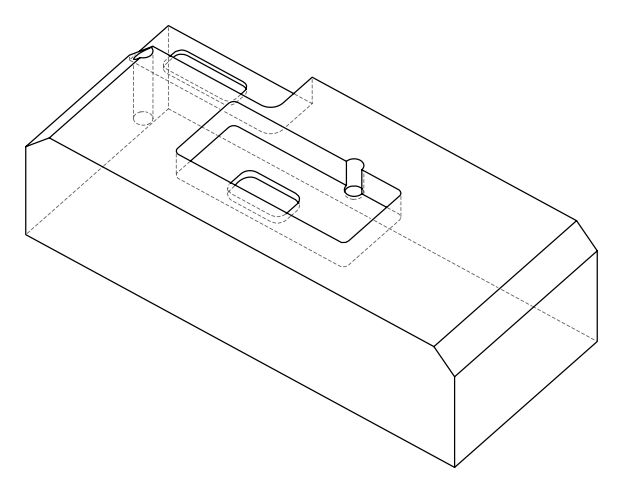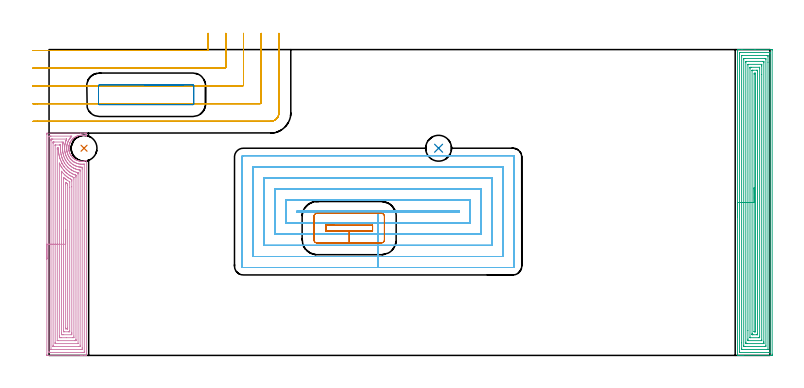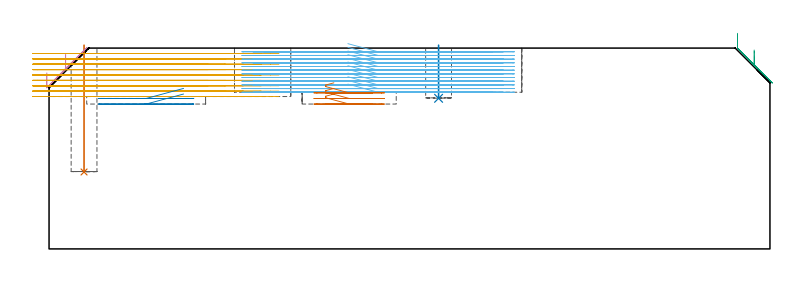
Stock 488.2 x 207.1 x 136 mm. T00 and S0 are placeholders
(PLAN: 8 operations, 4 tool changes, 102.8 min)
(1 INDEXABLE_INSERT_DRILL_BLIND_HOLE_FROM_SOLID | STEP1POCKET | NXT0302_006 | 0.35 min | 20086 mm3)
(2 INDEXABLE_INSERT_DRILL_BLIND_HOLE_FROM_SOLID_1 | STEP1POCKET_1 | NXT0302_006 | 0.15 min | 8108 mm3)
(3 AREA_MILL | FG_CHAMFER_SURFACE | UGT0205_001 | 15.19 min | 57176 mm3)
(4 AREA_MILL_1 | FG_CHAMFER_SURFACE_1 | UGT0205_001 | 11.95 min | 56175 mm3)
(5 MILL_CORNER_NOTCH_RECTANGULAR | CORNER_NOTCH_RECTANGULAR | NXT0201_012 | Follow Part, ap 4, ae 75% | 17.42 min | 299557 mm3)
(6 MILL_RECTANGULAR_POCKET | POCKET_RECTANGULAR_STRAIGHT | NXT0201_013 | Follow Part, ap 2.5, ae 75% | 55.32 min | 494529 mm3)
(7 MILL_RECTANGULAR_POCKET_1 | POCKET_RECTANGULAR_STRAIGHT_1 | NXT0201_012 | Follow Part, ap 4, ae 75% | 1.6 min | 17687 mm3)
(8 MILL_RECTANGULAR_POCKET_2 | POCKET_RECTANGULAR_STRAIGHT_2 | NXT0201_012 | Follow Part, ap 4, ae 75% | 0.84 min | 11757 mm3)
(TOOL NXT0302_006 | Index. Insert Drill 17.5mm [880-D1750L25-05] | D17.5 PA176 FL88 Z2)
(TOOL UGT0205_001 | Chamfer Mill 20 x 3 x 45 deg. | D20 FL50 Z2)
(TOOL NXT0201_012 | ENDMILL 16mm [2P460-1600-NA 1630] | D16 FL38 Z6)
(TOOL NXT0201_013 | ENDMILL 10mm | D10 FL30 Z4)
(OP 1 INDEXABLE_INSERT_DRILL_BLIND_HOLE_FROM_SOLID)
G17 G21 G94 G90
T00 M6
G54
G17 G0 G90 X23.7 Y140.3 S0 M3
G43 Z146. H1
G94 G81 G98 Z52.1 F250. R138.
G80
M5
M2
(OP 2 INDEXABLE_INSERT_DRILL_BLIND_HOLE_FROM_SOLID_1)
G17 G21 G94 G90
T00 M6
G54
G17 G0 G90 X263.8 Y140.3 S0 M3
G43 Z146. H1
G94 G81 G98 Z102. F250. R138.
G80
M5
M2
(OP 3 AREA_MILL)
G17 G21 G94 G90
T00 M6
G54
G17 G0 G90 X466.2 Y93.55 S1061 M3
G43 Z146. H0
G94 G1 Y93.588 Z145.128 F250.
Y93.702 Z144.263
Y93.891 Z143.412
Y94.153 Z142.58
Y94.487 Z141.774
Y94.89 Z141.
Y95.358 Z140.264
Y95.89 Z139.572
Y96.479 Z138.929
Y97.122 Z138.339
Y97.814 Z137.808
Y98.55 Z137.34
Y99.324 Z136.937
Y100.13 Z136.603
Y100.962 Z136.341
Y101.813 Z136.152
Y102.678 Z136.038
Y103.55 Z136.
Y206.955
X466.203 Y207.09 Z135.988
X466.23 Y207.096 Z135.961
X466.249 Y207.098 Z135.942
X466.591 Y207.1 Z135.608
X467.11 Z135.089
X467.692 Z134.503
X468.874 Z133.323
X469.476 Z132.718
X478.171 Z124.026
X489.1 Z113.097
X489.404 Y207.097 Z112.793
X489.692 Y207.09 Z112.506
X489.699 Y206.802 Z112.499
X489.7 Y0.883 Z112.5
X489.698 Y0.591 Z112.502
X489.691 Y0.007 Z112.506
X489.688 Y0.004 Z112.509
X489.1 Y0. Z113.097
X470.067 Z132.128
X469.476 Z132.718
X468.874 Z133.323
X468.584 Z133.613
X467.982 Z134.214
X467.692 Z134.503
X467.11 Z135.089
X466.591 Z135.608
X466.25 Z135.941
X466.23 Y0.004 Z135.961
X466.203 Y0.009 Z135.988
X466.2 Y0.145 Z136.
Y103.55
X467.614 Z134.586
X467.615 Y204.803 Z134.585
X467.616 Y204.881 Z134.584
X467.621 Y205.034 Z134.579
X467.628 Y205.091 Z134.572
X467.645 Y205.093 Z134.555
X467.692 Y205.096 Z134.508
X468.21 Y205.1 Z133.99
X488.208 Y205.099 Z113.992
X488.262 Y205.097 Z113.938
X488.276 Y205.094 Z113.924
X488.279 Y205.092 Z113.921
X488.281 Y205.061 Z113.919
X488.284 Y204.958 Z113.916
X488.286 Y204.803 Z113.914
Y204.726
X488.285 Y2.297 Z113.915
X488.284 Y2.219 Z113.916
X488.279 Y2.065 Z113.921
X488.272 Y2.009 Z113.928
X488.255 Y2.006 Z113.946
X488.208 Y2.004 Z113.992
X487.69 Y2. Z114.51
X467.692 Y2.001 Z134.508
X467.638 Y2.003 Z134.562
X467.624 Y2.006 Z134.576
X467.621 Y2.008 Z134.579
X467.619 Y2.039 Z134.581
X467.616 Y2.142 Z134.584
X467.614 Y2.451 Z134.586
Y103.55
X469.028 Z133.172
X469.029 Y202.943 Z133.171
X469.03 Y203.055 Z133.17
X469.032 Y203.081 Z133.168
X469.034 Y203.087 Z133.166
X469.058 Y203.092 Z133.142
X469.162 Y203.097 Z133.038
X469.319 Y203.1 Z132.881
X469.476 Z132.724
X486.268 Z115.932
X486.424 Y203.098 Z115.776
X486.581 Y203.094 Z115.619
X486.865 Y203.082 Z115.335
X486.867 Y202.943 Z115.333
X486.871 Y202.497 Z115.329
X486.872 Y198.527 Z115.328
X486.871 Y4.157 Z115.329
X486.87 Y4.045 Z115.33
X486.868 Y4.019 Z115.332
X486.866 Y4.012 Z115.334
X486.842 Y4.008 Z115.358
X486.738 Y4.003 Z115.462
X486.581 Y4. Z115.619
X486.424 Z115.776
X469.632 Z132.568
X469.476 Y4.002 Z132.724
X469.319 Y4.006 Z132.881
X469.035 Y4.018 Z133.165
X469.033 Y4.157 Z133.167
X469.029 Y4.603 Z133.171
X469.028 Y8.559 Z133.172
Y103.55
X470.443 Z131.757
Y200.269
X470.45 Y201.078 Z131.75
X471.26 Y201.1 Z130.94
X471.32 Z130.88
X484.701 Z117.499
X485.45 Y201.078 Z116.75
X485.457 Y200.344 Z116.743
Y6.831
X485.45 Y6.021 Z116.75
X484.64 Y6. Z117.56
X484.58 Z117.62
X471.199 Z131.001
X470.45 Y6.022 Z131.75
X470.443 Y6.756 Z131.757
Y103.55
X471.857 Z130.343
X471.858 Y198.486 Z130.342
X471.859 Y198.778 Z130.341
X471.864 Y199.073 Z130.336
X471.869 Y199.091 Z130.331
X471.884 Y199.094 Z130.316
X471.922 Y199.097 Z130.278
X471.998 Y199.099 Z130.202
X472.152 Y199.1 Z130.048
X483.134 Z119.066
X483.748 Y199.098 Z118.452
X484.03 Y199.096 Z118.17
X484.038 Y199.089 Z118.162
X484.04 Y199.086 Z118.16
X484.043 Y198.486 Z118.157
Y198.192
Y9.211
X484.042 Y8.614 Z118.158
X484.041 Y8.322 Z118.159
X484.036 Y8.026 Z118.164
X484.031 Y8.009 Z118.169
X484.016 Y8.006 Z118.184
X483.978 Y8.003 Z118.222
X483.902 Y8.001 Z118.298
X483.748 Y8. Z118.452
X472.766 Z129.434
X472.152 Y8.002 Z130.048
X471.87 Y8.004 Z130.33
X471.862 Y8.011 Z130.338
X471.86 Y8.014 Z130.34
X471.857 Y8.614 Z130.343
Y8.908
Y103.55
X473.271 Z128.929
Y196.703
X473.273 Y197.035 Z128.927
X473.275 Y197.076 Z128.925
X473.277 Y197.088 Z128.923
X473.301 Y197.092 Z128.899
X473.407 Y197.097 Z128.793
X473.539 Y197.1 Z128.661
X482.461 Y197.099 Z119.739
X482.589 Y197.093 Z119.611
X482.613 Y197.091 Z119.587
X482.622 Y197.05 Z119.578
X482.626 Y196.933 Z119.574
X482.628 Y196.703 Z119.572
X482.629 Y196.039 Z119.571
Y190.245
Y10.397
X482.627 Y10.065 Z119.573
X482.625 Y10.024 Z119.575
X482.623 Y10.012 Z119.577
X482.599 Y10.008 Z119.601
X482.493 Y10.003 Z119.707
X482.361 Y10. Z119.839
X473.439 Y10.001 Z128.761
X473.311 Y10.007 Z128.889
X473.287 Y10.009 Z128.913
X473.278 Y10.05 Z128.922
X473.274 Y10.167 Z128.926
X473.272 Y10.397 Z128.928
X473.271 Y11.061 Z128.929
Y16.841
Y103.55
X474.685 Z127.515
Y194.171
X474.689 Y194.92 Z127.511
X474.691 Y195.057 Z127.509
X474.699 Y195.09 Z127.501
X474.738 Y195.094 Z127.462
X474.828 Y195.097 Z127.372
X475.54 Y195.1 Z126.66
X481.072 Z121.128
X481.132 Y195.098 Z121.068
X481.179 Y195.094 Z121.021
X481.205 Y195.09 Z120.995
X481.208 Y195.062 Z120.992
X481.213 Y194.92 Z120.987
X481.214 Y194.778 Z120.986
X481.215 Y12.929 Z120.985
X481.211 Y12.179 Z120.989
X481.209 Y12.043 Z120.991
X481.201 Y12.01 Z120.999
X481.162 Y12.006 Z121.038
X481.072 Y12.003 Z121.128
X480.36 Y12. Z121.84
X474.828 Z127.372
X474.768 Y12.002 Z127.432
X474.721 Y12.006 Z127.479
X474.695 Y12.01 Z127.505
X474.692 Y12.038 Z127.508
X474.687 Y12.179 Z127.513
X474.686 Y12.321 Z127.514
X474.685 Y103.55 Z127.515
X476.1 Z126.1
Y192.758
X476.102 Y192.929 Z126.098
X476.106 Y193.064 Z126.094
X476.111 Y193.091 Z126.089
X476.132 Y193.094 Z126.068
X476.185 Y193.097 Z126.015
X476.612 Y193.1 Z125.588
X479.288 Z122.912
X479.326 Z122.874
X479.71 Y193.09 Z122.49
X479.794 Y193.084 Z122.406
X479.797 Y193.028 Z122.403
X479.799 Y192.968 Z122.401
X479.8 Y192.626 Z122.4
Y192.246
Y14.342
X479.798 Y14.171 Z122.402
X479.794 Y14.036 Z122.406
X479.789 Y14.009 Z122.411
X479.768 Y14.006 Z122.432
X479.715 Y14.003 Z122.485
X479.288 Y14. Z122.912
X476.612 Z125.588
X476.574 Z125.626
X476.19 Y14.01 Z126.01
X476.106 Y14.016 Z126.094
X476.103 Y14.072 Z126.097
X476.101 Y14.131 Z126.099
X476.1 Y14.474 Z126.1
X476.099 Y14.854 Z126.101
X476.1 Y103.55 Z126.1
X477.514 Z124.686
Y190.454
X477.521 Y190.899 Z124.679
X477.532 Y191.09 Z124.668
X477.632 Y191.095 Z124.568
X477.761 Y191.098 Z124.439
X478.251 Y191.094 Z123.949
X478.365 Y191.09 Z123.835
X478.38 Y191.086 Z123.82
X478.382 Y191.066 Z123.818
X478.384 Y191.013 Z123.816
X478.386 Y190.905 Z123.814
Y16.193
X478.384 Y16.084 Z123.816
X478.382 Y16.03 Z123.818
X478.38 Y16.011 Z123.82
X478.343 Y16.009 Z123.857
X478.139 Y16.002 Z124.061
X477.649 Y16.006 Z124.551
X477.535 Y16.01 Z124.665
X477.52 Y16.014 Z124.68
X477.518 Y16.033 Z124.682
X477.516 Y16.087 Z124.684
X477.514 Y16.195 Z124.686
Y103.55
Y104.422 Z124.724
Y105.286 Z124.838
Y106.138 Z125.027
Y106.97 Z125.289
Y107.776 Z125.623
Y108.55 Z126.026
Y109.286 Z126.495
Y109.978 Z127.026
Y110.621 Z127.615
Y111.21 Z128.258
Y111.741 Z128.951
Y112.21 Z129.686
Y112.613 Z130.46
Y112.947 Z131.266
Y113.209 Z132.098
Y113.398 Z132.95
Y113.512 Z133.815
Y113.55 Z134.686
G0 Z146.
M5
M2
(OP 4 AREA_MILL_1)
G17 G21 G94 G90
T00 M6
G54
G17 G0 G90 X-1.5 Y65.25 S1061 M3
G43 Z146. H0
Z119.2
G94 G1 Y65.288 Z118.328 F250.
Y65.402 Z117.464
Y65.591 Z116.612
Y65.853 Z115.78
Y66.187 Z114.974
Y66.59 Z114.2
Y67.059 Z113.464
Y67.59 Z112.772
Y68.179 Z112.129
Y68.822 Z111.54
Y69.514 Z111.008
Y70.25 Z110.54
Y71.024 Z110.137
Y71.83 Z109.803
Y72.662 Z109.541
Y73.514 Z109.352
Y74.378 Z109.238
Y75.25 Z109.2
Y149.521
X-1.499 Y149.877 Z109.201
X-1.494 Y150.409 Z109.203
X-1.492 Y150.492 Z109.206
X-0.966 Y150.5 Z109.731
X21.485 Z132.181
X23.879 Z134.574
X24.58 Z135.28
X24.879 Z135.578
X25.266 Y150.493 Z135.957
X25.297 Y150.49 Z135.988
X25.3 Y150.323 Z136.
Y148.983
X25.293 Y148.609 Z135.993
X25.288 Y148.604 Z135.987
X25.226 Y148.615 Z135.925
X24.881 Y148.729 Z135.58
X24.448 Y148.857 Z135.148
X24.286 Y148.898 Z134.985
X23.564 Y149.033 Z134.264
X23.123 Y149.094 Z133.823
X22.68 Y149.129 Z133.38
X22.238 Y149.142 Z132.938
X21.796 Y149.133 Z132.496
X21.354 Y149.101 Z132.054
X20.912 Y149.044 Z131.612
X20.114 Y148.898 Z130.814
X20.029 Y148.876 Z130.729
X19.585 Y148.748 Z130.285
X19.145 Y148.599 Z129.845
X18.988 Y148.536 Z129.688
X18.702 Y148.42 Z129.398
X18.555 Y148.352 Z129.249
X18.262 Y148.217 Z128.96
X17.854 Y148.006 Z128.554
X17.45 Y147.756 Z128.15
X17.377 Y147.711 Z128.077
X16.961 Y147.423 Z127.66
X16.556 Y147.113 Z127.254
X16.494 Y147.06 Z127.193
X16.051 Y146.649 Z126.749
X16.002 Y146.6 Z126.7
X15.893 Y146.489 Z126.588
X15.784 Y146.381 Z126.484
X15.706 Y146.302 Z126.405
X15.626 Y146.22 Z126.324
X15.256 Y145.771 Z125.955
X15.173 Y145.661 Z125.873
X14.921 Y145.327 Z125.621
X14.726 Y145.033 Z125.425
X14.385 Y144.435 Z125.084
X14.204 Y144.067 Z124.901
X14.166 Y143.991 Z124.864
X14.118 Y143.883 Z124.817
X14.069 Y143.769 Z124.768
X14.006 Y143.621 Z124.701
X13.971 Y143.542 Z124.668
X13.947 Y143.478 Z124.644
X13.842 Y143.203 Z124.541
X13.677 Y142.649 Z124.375
X13.566 Y142.204 Z124.264
X13.512 Y141.922 Z124.209
X13.496 Y141.833 Z124.19
X13.481 Y141.757 Z124.176
X13.416 Y141.311 Z124.115
X13.387 Y140.99 Z124.086
X13.386 Y140.973 Z124.084
X13.377 Y140.864 Z124.074
X13.362 Y140.426 Z124.049
X13.361 Y140.417
Y140.376 Z124.052
Y140.353
X13.366 Y140.095 Z124.051
X13.365 Y140.046 Z124.055
Y139.971 Z124.059
X13.375 Y139.777 Z124.073
X13.391 Y139.524 Z124.089
X13.435 Y139.152 Z124.13
X13.443 Y139.078 Z124.138
X13.498 Y138.74 Z124.196
X13.516 Y138.631 Z124.214
X13.612 Y138.186 Z124.312
X13.715 Y137.811 Z124.412
X13.721 Y137.789 Z124.419
X13.843 Y137.395 Z124.541
X13.88 Y137.293 Z124.579
X14.063 Y136.844 Z124.761
X14.263 Y136.4 Z124.962
X14.487 Y135.978 Z125.184
X14.726 Y135.563 Z125.425
X14.762 Y135.508 Z125.462
X15.084 Y135.056 Z125.782
X15.423 Y134.615 Z126.121
X15.61 Y134.4 Z126.309
X15.942 Y134.055 Z126.638
X16.214 Y133.789 Z126.913
X16.284 Y133.722 Z126.982
X16.337 Y133.678 Z127.033
X16.494 Y133.542 Z127.192
X16.929 Y133.202 Z127.629
X17.224 Y132.993 Z127.921
X17.36 Y132.896 Z128.059
X17.377 Y132.883 Z128.077
X17.46 Y132.83 Z128.16
X17.703 Y132.689 Z128.4
X17.778 Y132.645 Z128.476
X17.857 Y132.598 Z128.556
X18.138 Y132.449 Z128.837
X18.262 Y132.383 Z128.96
X18.555 Y132.248 Z129.249
X18.702 Y132.18 Z129.398
X19.145 Y131.998 Z129.845
X19.313 Y131.937 Z130.013
X19.669 Y131.826 Z130.369
X20.029 Y131.727 Z130.729
X20.469 Y131.629 Z131.169
X20.912 Y131.552 Z131.612
X21.354 Y131.498 Z132.054
X21.796 Y131.467 Z132.496
X22.238 Y131.458 Z132.938
X22.68 Y131.471 Z133.38
X23.123 Y131.506 Z133.823
X23.564 Y131.563 Z134.264
X24.007 Y131.643 Z134.707
X24.448 Y131.744 Z135.148
X24.801 Y131.844 Z135.501
X24.978 Y131.9 Z135.678
X25.278 Y132.002 Z135.978
X25.298 Y132.008 Z135.998
X25.3 Y132.002 Z136.
Y0.176
X25.297 Y0.01 Z135.988
X25.266 Y0.007 Z135.957
X24.878 Y0. Z135.578
X24.58 Z135.279
X23.879 Z134.574
X22.641 Z133.338
X22.104 Z132.799
X21.485 Z132.181
X-1.235 Y0.001 Z109.462
X-1.492 Y0.01 Z109.206
X-1.499 Y0.266 Z109.199
Y0.295
X-1.5 Y75.25 Z109.2
X-0.086 Z110.614
Y148.089
X-0.079 Y148.49 Z110.621
X0.403 Y148.498 Z111.103
X0.808 Y148.499 Z111.508
X1.288 Y148.5 Z111.988
X14.599 Y148.499 Z125.299
X15.006 Y148.495 Z125.706
X15.393 Y148.49 Z126.093
X15.041 Y148.089 Z125.741
X15.024 Y148.071 Z125.724
X15.006 Y148.052 Z125.706
X14.729 Y147.754 Z125.429
X14.602 Y147.603 Z125.302
X14.266 Y147.195 Z124.966
X14.202 Y147.112 Z124.902
X14.118 Y146.999 Z124.818
X13.83 Y146.591 Z124.53
X13.642 Y146.302 Z124.342
X13.49 Y146.04 Z124.19
X13.231 Y145.584 Z123.931
X13.171 Y145.468 Z123.871
X13.142 Y145.408 Z123.842
X12.89 Y144.858 Z123.59
X12.742 Y144.514 Z123.442
X12.632 Y144.224 Z123.332
X12.432 Y143.621 Z123.132
X12.42 Y143.582 Z123.12
X12.411 Y143.552 Z123.111
X12.344 Y143.313 Z123.044
X12.231 Y142.84 Z122.931
X12.207 Y142.727 Z122.907
X12.09 Y142.088 Z122.79
X12.054 Y141.833 Z122.754
X11.995 Y141.29 Z122.695
X11.969 Y140.939 Z122.669
X11.95 Y140.543 Z122.65
X11.952 Y140.046 Z122.652
X11.978 Y139.521 Z122.678
X12.007 Y139.152 Z122.707
X12.088 Y138.515 Z122.788
X12.132 Y138.258 Z122.832
X12.205 Y137.888 Z122.905
X12.313 Y137.396 Z123.013
X12.321 Y137.364 Z123.021
X12.344 Y137.281 Z123.044
X12.595 Y136.471 Z123.295
X12.756 Y136.055 Z123.456
X12.964 Y135.577 Z123.664
X13.231 Y135.021 Z123.931
X13.345 Y134.798 Z124.045
X13.369 Y134.753 Z124.069
X13.408 Y134.683 Z124.108
X13.663 Y134.248 Z124.363
X13.983 Y133.789 Z124.683
X14.118 Y133.605 Z124.818
X14.425 Y133.208 Z125.125
X14.687 Y132.896 Z125.387
X15.006 Y132.557 Z125.706
X15.574 Y132.002 Z126.274
X15.893 Y131.738 Z126.593
X16.242 Y131.466 Z126.942
X16.727 Y131.108 Z127.427
X16.78 Y131.072 Z127.48
X16.884 Y131.004 Z127.584
X17.668 Y130.573 Z128.368
X18.418 Y130.215 Z129.118
X18.555 Y130.158 Z129.255
X18.648 Y130.121 Z129.348
X19.442 Y129.861 Z130.142
X19.92 Y129.733 Z130.62
X20.33 Y129.648 Z131.03
X20.999 Y129.54 Z131.699
X21.217 Y129.518 Z131.917
X21.957 Y129.469 Z132.657
X22.104 Z132.804
X22.827 Y129.486 Z133.527
X22.992 Y129.5 Z133.692
X23.635 Y129.566 Z134.335
X23.879 Y129.594 Z134.579
X23.886 Y129.314 Z134.586
Y2.411
X23.879 Y2.01 Z134.579
X23.397 Y2.002 Z134.097
X22.992 Y2.001 Z133.692
X22.512 Y2. Z133.212
X0.808 Y2.001 Z111.508
X0.326 Y2.003 Z111.026
X-0.079 Y2.01 Z110.621
X-0.086 Y2.411 Z110.614
Y2.418
Y75.25
X1.328 Z112.028
X1.329 Y145.408 Z112.029
X1.33 Y145.777 Z112.03
X1.333 Y146.302 Z112.033
X1.335 Y146.477 Z112.035
X1.506 Y146.493 Z112.206
X1.696 Y146.496 Z112.396
X2.386 Y146.5 Z113.086
X2.583 Z113.283
X11.653 Y146.499 Z122.353
X11.784 Y146.497 Z122.484
X11.889 Y146.492 Z122.589
X11.942 Y146.488 Z122.642
X11.933 Y146.466 Z122.633
X11.862 Y146.302 Z122.562
X11.465 Y145.399 Z122.165
X11.456 Y145.376 Z122.156
X11.241 Y144.731 Z121.941
X11.172 Y144.514 Z121.872
X11.034 Y144.046 Z121.734
X10.927 Y143.621 Z121.627
X10.859 Y143.329 Z121.559
X10.745 Y142.727 Z121.445
X10.719 Y142.576 Z121.419
X10.618 Y141.833 Z121.318
X10.613 Y141.789 Z121.313
X10.569 Y141.329 Z121.269
X10.546 Y140.962 Z121.246
X10.545 Y140.939 Z121.245
X10.536 Y140.512 Z121.236
X10.532 Y140.083 Z121.232
X10.533 Y140.046 Z121.233
X10.569 Y139.251 Z121.269
X10.577 Y139.152 Z121.277
X10.578 Y139.143 Z121.278
X10.682 Y138.258 Z121.382
X10.7 Y138.126 Z121.4
X10.84 Y137.364 Z121.54
X10.919 Y137.012 Z121.619
X11.057 Y136.471 Z121.757
X11.266 Y135.769 Z121.966
X11.33 Y135.577 Z122.03
X11.456 Y135.246 Z122.156
X11.694 Y134.683 Z122.394
X11.89 Y134.247 Z122.59
X12.119 Y133.789 Z122.819
X12.344 Y133.379 Z123.044
X12.628 Y132.896 Z123.328
X13.231 Y132.033 Z123.931
X13.253 Y132.002 Z123.953
X13.328 Y131.904 Z124.028
X14.013 Y131.108 Z124.713
X14.118 Y130.998 Z124.818
X14.928 Y130.215 Z125.628
X15.006 Y130.148 Z125.706
X15.355 Y129.862 Z126.055
X15.893 Y129.469 Z126.593
X16.103 Y129.321 Z126.803
X16.78 Y128.919 Z127.48
X17.067 Y128.758 Z127.767
X17.613 Y128.482 Z128.313
X17.668 Y128.457 Z128.368
X17.732 Y128.427 Z128.432
X18.309 Y128.187 Z129.009
X18.555 Y128.101 Z129.255
X19.044 Y127.935 Z129.744
X19.442 Y127.828 Z130.142
X20.217 Y127.647 Z130.917
X20.33 Y127.628 Z131.03
X20.947 Y127.533 Z131.647
X21.217 Y127.507 Z131.917
X21.245 Y127.505 Z131.945
X22.104 Y127.464 Z132.804
X22.465 Y127.448 Z133.165
X22.467 Y127.361 Z133.167
X22.47 Y127.165 Z133.17
X22.471 Y126.64 Z133.171
Y126.27
Y5.092
X22.47 Y4.723 Z133.17
X22.467 Y4.198 Z133.167
X22.464 Y4.023 Z133.164
X22.294 Y4.007 Z132.994
X22.104 Y4.004 Z132.804
X21.414 Y4. Z132.114
X21.217 Z131.917
X1.696 Y4.001 Z112.396
X1.499 Y4.005 Z112.199
X1.368 Y4.01 Z112.068
X1.334 Y4.014 Z112.034
X1.333 Y4.031 Z112.033
X1.331 Y4.075 Z112.031
X1.329 Y4.198 Z112.029
X1.328 Y75.25 Z112.028
X2.743 Z113.443
Y143.621
X2.745 Y144.351 Z113.445
X2.748 Y144.457 Z113.448
X2.749 Y144.482 Z113.449
X2.763 Y144.49 Z113.463
X2.816 Y144.493 Z113.516
X3.034 Y144.497 Z113.734
X3.47 Y144.5 Z114.17
X8.809 Z119.509
X9.626 Y144.474 Z120.326
X9.487 Y143.817 Z120.187
X9.449 Y143.621 Z120.149
X9.347 Y143.064 Z120.047
X9.301 Y142.727 Z120.001
X9.243 Y142.275 Z119.943
X9.196 Y141.833 Z119.896
X9.164 Y141.46 Z119.864
X9.136 Y140.939 Z119.836
X9.124 Y140.608 Z119.824
Y140.046
X9.136 Y139.701 Z119.836
X9.163 Y139.152 Z119.863
X9.197 Y138.746 Z119.897
X9.252 Y138.258 Z119.952
X9.314 Y137.735 Z120.014
X9.38 Y137.364 Z120.08
X9.517 Y136.637 Z120.217
X9.555 Y136.471 Z120.255
X9.682 Y135.948 Z120.382
X9.785 Y135.577 Z120.485
X9.828 Y135.429 Z120.528
X10.065 Y134.683 Z120.765
X10.311 Y134.05 Z121.011
X10.421 Y133.789 Z121.121
X10.569 Y133.456 Z121.269
X10.837 Y132.896 Z121.537
X11.115 Y132.346 Z121.815
X11.312 Y132.002 Z122.012
X11.456 Y131.759 Z122.156
X11.892 Y131.108 Z122.592
X12.344 Y130.48 Z123.044
X12.562 Y130.215 Z123.262
X13.231 Y129.439 Z123.931
X13.342 Y129.321 Z124.042
X14.118 Y128.579 Z124.818
X14.292 Y128.427 Z124.992
X15.006 Y127.874 Z125.706
X15.472 Y127.533 Z126.172
X15.893 Y127.278 Z126.593
X16.513 Y126.909 Z127.213
X16.78 Y126.775 Z127.48
X17.057 Y126.64 Z127.757
X17.668 Y126.373 Z128.368
X18.111 Y126.193 Z128.811
X18.555 Y126.048 Z129.255
X18.91 Y125.938 Z129.61
X19.382 Y125.807 Z130.082
X19.442 Y125.793 Z130.142
X19.651 Y125.746 Z130.351
X20.33 Y125.621 Z131.03
X20.481 Y125.594 Z131.181
X20.992 Y125.516 Z131.692
X21.05 Y125.506 Z131.75
X21.052 Y125.443 Z131.752
X21.055 Y125.3 Z131.755
X21.057 Y125.013 Z131.757
Y124.852
Y6.879
X21.055 Y6.149 Z131.755
X21.052 Y6.043 Z131.752
X21.051 Y6.018 Z131.751
X21.037 Y6.01 Z131.737
X20.984 Y6.007 Z131.684
X20.766 Y6.003 Z131.466
X20.33 Y6. Z131.03
X3.47 Z114.17
X3.03 Y6.002 Z113.73
X2.816 Y6.006 Z113.516
X2.764 Y6.01 Z113.464
X2.749 Y6.015 Z113.449
X2.747 Y6.032 Z113.447
X2.745 Y6.101 Z113.445
X2.743 Y6.719 Z113.443
Y6.879
Y75.25
X4.157 Z114.857
X4.158 Y142.238 Z114.858
X4.16 Y142.372 Z114.86
X4.164 Y142.478 Z114.864
X4.167 Y142.492 Z114.867
X4.172 Y142.495 Z114.872
X4.192 Y142.497 Z114.892
X4.358 Y142.499 Z115.058
X4.583 Y142.5 Z115.283
X7.02 Z117.72
X7.245 Z117.945
X7.725 Y142.494 Z118.425
X7.787 Y142.491 Z118.487
X7.821 Y142.486 Z118.521
X7.819 Y142.447 Z118.519
X7.804 Y142.268 Z118.504
X7.778 Y141.963 Z118.478
X7.769 Y141.833 Z118.469
X7.726 Y141.121 Z118.426
X7.72 Y140.939 Z118.42
X7.709 Y140.245 Z118.409
Y140.046
X7.735 Y139.325 Z118.435
X7.745 Y139.152 Z118.445
X7.805 Y138.361 Z118.505
X7.815 Y138.258 Z118.515
X7.907 Y137.448 Z118.607
X7.918 Y137.364 Z118.618
X7.92 Y137.352 Z118.62
X8.083 Y136.471 Z118.783
X8.126 Y136.25 Z118.826
X8.28 Y135.577 Z118.98
X8.41 Y135.071 Z119.11
X8.522 Y134.683 Z119.222
X8.791 Y133.793 Z119.491
X8.794 Y133.784 Z119.494
X9.155 Y132.896 Z119.855
X9.433 Y132.252 Z120.133
X9.552 Y132.002 Z120.252
X9.682 Y131.737 Z120.382
X10.01 Y131.108 Z120.71
X10.461 Y130.323 Z121.161
X10.533 Y130.215 Z121.233
X10.569 Y130.163 Z121.269
X11.161 Y129.321 Z121.861
X11.456 Y128.922 Z122.156
X11.872 Y128.427 Z122.572
X12.344 Y127.882 Z123.044
X12.686 Y127.533 Z123.386
X12.965 Y127.265 Z123.665
X13.231 Y127.014 Z123.931
X13.657 Y126.64 Z124.357
X14.118 Y126.282 Z124.818
X14.833 Y125.746 Z125.533
X15.006 Y125.635 Z125.706
X15.293 Y125.456 Z125.993
X15.893 Y125.116 Z126.593
X16.387 Y124.852 Z127.087
X16.78 Y124.669 Z127.48
X17.114 Y124.516 Z127.814
X17.668 Y124.297 Z128.368
X18.509 Y124.005 Z129.209
X18.555 Y123.991 Z129.255
X18.663 Y123.958 Z129.363
X19.539 Y123.749 Z130.239
X19.596 Y123.734 Z130.296
X19.626 Y123.724 Z130.326
X19.636 Y123.718 Z130.336
X19.637 Y123.671 Z130.337
X19.642 Y123.267 Z130.342
X19.643 Y123.065 Z130.343
Y122.863
X19.642 Y8.263 Z130.342
X19.64 Y8.128 Z130.34
X19.636 Y8.022 Z130.336
X19.633 Y8.008 Z130.333
X19.628 Y8.005 Z130.328
X19.608 Y8.003 Z130.308
X19.442 Y8.001 Z130.142
X19.217 Y8. Z129.917
X4.358 Z115.058
X4.263 Y8.001 Z114.963
X4.205 Y8.005 Z114.905
X4.174 Y8.01 Z114.874
X4.164 Y8.013 Z114.864
X4.163 Y8.06 Z114.863
X4.158 Y8.465 Z114.858
X4.157 Y8.667 Z114.857
Y8.869
Y75.25
X5.571 Z116.271
Y139.717
X5.572 Y140.046 Z116.272
X5.575 Y140.328 Z116.275
X5.578 Y140.468 Z116.278
X5.583 Y140.491 Z116.283
X5.617 Y140.494 Z116.317
X5.683 Y140.498 Z116.383
X6.132 Y140.493 Z116.832
X6.276 Y140.49 Z116.976
X6.295 Y139.882 Z116.995
X6.326 Y139.152 Z117.026
X6.338 Y138.945 Z117.038
X6.393 Y138.258 Z117.093
X6.419 Y137.969 Z117.119
X6.489 Y137.364 Z117.189
X6.54 Y136.954 Z117.24
X6.625 Y136.471 Z117.325
X6.735 Y135.864 Z117.435
X6.796 Y135.577 Z117.496
X6.991 Y134.712 Z117.691
X6.998 Y134.683 Z117.698
X7.02 Y134.601 Z117.72
X7.255 Y133.789 Z117.955
X7.355 Y133.452 Z118.055
X7.535 Y132.896 Z118.235
X7.863 Y132.047 Z118.563
X7.881 Y132.002 Z118.581
X7.907 Y131.938 Z118.607
X8.279 Y131.108 Z118.979
X8.623 Y130.387 Z119.323
X8.713 Y130.215 Z119.413
X8.794 Y130.063 Z119.494
X9.219 Y129.321 Z119.919
X9.391 Y129.029 Z120.091
X9.682 Y128.589 Z120.382
X9.791 Y128.427 Z120.491
X10.043 Y128.063 Z120.743
X10.435 Y127.533 Z121.135
X10.569 Y127.364 Z121.269
X11.181 Y126.64 Z121.881
X11.456 Y126.325 Z122.156
X12.032 Y125.746 Z122.732
X12.344 Y125.449 Z123.044
X13.02 Y124.852 Z123.72
X13.231 Y124.685 Z123.931
X13.923 Y124.155 Z124.623
X14.118 Y124.011 Z124.818
X14.193 Y123.958 Z124.893
X15.006 Y123.47 Z125.706
X15.723 Y123.065 Z126.423
X15.893 Y122.978 Z126.593
X16.061 Y122.895 Z126.761
X16.78 Y122.578 Z127.48
X17.576 Y122.263 Z128.276
X17.668 Y122.231 Z128.368
X17.844 Y122.171 Z128.544
X18.222 Y122.022 Z128.922
X18.224 Y121.888 Z128.924
X18.227 Y121.607 Z128.927
X18.228 Y121.277 Z128.928
X18.229 Y120.712 Z128.929
Y10.783
X18.228 Y10.454 Z128.928
X18.225 Y10.172 Z128.925
X18.222 Y10.032 Z128.922
X18.217 Y10.01 Z128.917
X18.183 Y10.006 Z128.883
X18.117 Y10.002 Z128.817
X17.668 Y10. Z128.368
X17.231 Z127.931
X6.132 Z116.832
X5.695 Y10.001 Z116.395
X5.586 Y10.008 Z116.286
X5.578 Y10.01 Z116.278
X5.575 Y10.02 Z116.275
X5.573 Y10.054 Z116.273
X5.571 Y10.126 Z116.271
Y75.25
X6.985 Z117.685
Y129.321
X6.987 Y130.215 Z117.687
X6.992 Z117.692
X7.02 Y130.164 Z117.72
X7.432 Y129.321 Z118.132
X7.902 Y128.433 Z118.602
X7.905 Y128.427 Z118.605
X8.236 Y127.866 Z118.936
X8.445 Y127.533 Z119.145
X8.794 Y127.017 Z119.494
X9.059 Y126.64 Z119.759
X9.682 Y125.799 Z120.382
X9.724 Y125.746 Z120.424
X9.964 Y125.461 Z120.664
X10.489 Y124.852 Z121.189
X10.569 Y124.767 Z121.269
X11.37 Y123.958 Z122.07
X11.456 Y123.878 Z122.156
X12.218 Y123.191 Z122.918
X12.344 Y123.087 Z123.044
X12.371 Y123.065 Z123.071
X13.231 Y122.419 Z123.931
X13.568 Y122.171 Z124.268
X14.118 Y121.833 Z124.818
X14.929 Y121.354 Z125.629
X15.006 Y121.312 Z125.706
X15.069 Y121.277 Z125.769
X15.617 Y121.006 Z126.317
X15.893 Y120.88 Z126.593
X16.599 Y120.566 Z127.299
X16.78 Y120.487 Z127.48
X16.806 Y120.475 Z127.506
X16.811 Y120.418 Z127.511
X16.812 Y120.384 Z127.512
X16.815 Y119.524 Z127.515
Y13.101
X16.811 Y12.242 Z127.511
X16.809 Y12.213 Z127.509
X16.78 Y12.01 Z127.48
X16.132 Y12.002 Z126.832
X11.696 Y12. Z122.396
X8.147 Z118.847
X7.907 Y12.001 Z118.607
X7.256 Y12.004 Z117.956
X7.02 Y12.01 Z117.72
X6.991 Y12.242 Z117.691
X6.988 Y12.274 Z117.688
X6.985 Y13.17 Z117.685
Y75.25
X8.4 Z119.1
Y123.462
X8.401 Y123.958 Z119.101
X8.403 Y124.353 Z119.103
X8.407 Y124.731 Z119.107
X8.794 Y124.249 Z119.494
X9.036 Y123.958 Z119.736
X9.682 Y123.21 Z120.382
X9.817 Y123.065 Z120.517
X10.569 Y122.315 Z121.269
X10.719 Y122.171 Z121.419
X11.456 Y121.518 Z122.156
X11.746 Y121.277 Z122.446
X12.344 Y120.822 Z123.044
X12.934 Y120.384 Z123.634
X13.231 Y120.195 Z123.931
X13.715 Y119.896 Z124.415
X14.118 Y119.663 Z124.818
X14.423 Y119.49 Z125.123
X15.006 Y119.187 Z125.706
X15.393 Y118.986 Z126.093
X15.396 Y118.596 Z126.096
X15.399 Y118.099 Z126.099
X15.4 Y114.149 Z126.1
Y15.419
X15.399 Y14.923 Z126.099
X15.398 Y14.528 Z126.098
X15.393 Y14.029 Z126.093
X15.033 Y14.002 Z125.733
X9.711 Y14. Z120.411
X8.823 Y14.001 Z119.523
X8.794 Y14.002 Z119.494
X8.407 Y14.029 Z119.107
X8.403 Y14.424 Z119.103
X8.4 Y14.923 Z119.1
Y15.321
Y75.25
X9.814 Z120.514
Y119.49
X9.815 Y120.249 Z120.515
X9.817 Y120.384 Z120.517
X9.82 Y120.585 Z120.52
X9.891 Y120.529 Z120.591
X10.064 Y120.384 Z120.764
X10.569 Y119.945 Z121.269
X11.111 Y119.49 Z121.811
X11.456 Y119.224 Z122.156
X12.287 Y118.596 Z122.987
X12.344 Y118.558 Z123.044
X12.447 Y118.492 Z123.147
X13.923 Y117.611 Z124.623
X13.978 Y117.576 Z124.678
X13.98 Y117.558 Z124.68
X13.983 Y117.512 Z124.683
X13.985 Y117.322 Z124.685
X13.986 Y116.942 Z124.686
Y113.842
Y16.711
X13.985 Y16.33 Z124.685
X13.983 Y16.14 Z124.683
X13.98 Y16.046 Z124.68
X13.977 Y16.01 Z124.677
X13.931 Y16.005 Z124.631
X13.231 Y16.001 Z123.931
X13.049 Y16. Z123.749
X10.386 Y16.001 Z121.086
X9.845 Y16.01 Z120.545
X9.82 Y16.013 Z120.52
X9.818 Y16.043 Z120.518
X9.816 Y16.119 Z120.516
X9.814 Y16.272 Z120.514
Y16.578
Y75.25
X11.228 Z121.928
Y116.145
X11.23 Y116.809 Z121.93
X11.232 Y117.034 Z121.932
X11.234 Y117.1 Z121.934
X11.339 Y117.031 Z122.039
X11.456 Y116.951 Z122.156
X11.66 Y116.809 Z122.36
X12.344 Y116.378 Z123.044
X12.47 Y116.297 Z123.17
X12.543 Y116.248 Z123.243
X12.56 Y116.235 Z123.26
X12.565 Y116.209 Z123.265
X12.568 Y116.144 Z123.268
X12.571 Y115.915 Z123.271
X12.572 Y115.685 Z123.272
Y115.021
Y18.498
X12.571 Y18.269 Z123.271
X12.567 Y18.039 Z123.267
X12.565 Y18.014 Z123.265
X12.558 Y18.01 Z123.258
X12.529 Y18.005 Z123.229
X12.467 Y18.002 Z123.167
X12.344 Y18. Z123.044
X11.95 Z122.65
X11.456 Y18.004 Z122.156
X11.292 Y18.007 Z121.992
X11.238 Y18.01 Z121.938
X11.234 Y18.115 Z121.934
X11.231 Y18.268 Z121.931
X11.229 Y18.498 Z121.929
X11.228 Y18.728 Z121.928
Y75.25
Y76.122 Z121.966
Y76.987 Z122.08
Y77.838 Z122.269
Y78.67 Z122.531
Y79.476 Z122.865
Y80.25 Z123.268
Y80.986 Z123.736
Y81.678 Z124.268
Y82.321 Z124.857
Y82.91 Z125.5
Y83.442 Z126.192
Y83.91 Z126.928
Y84.313 Z127.702
Y84.647 Z128.508
Y84.909 Z129.34
Y85.098 Z130.191
Y85.212 Z131.056
Y85.25 Z131.928
G0 Z146.
M5
M2
(OP 5 MILL_CORNER_NOTCH_RECTANGULAR)
G17 G21 G94 G90
T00 M6
G54
G17 G0 G90 X-11. Y206.483 S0 M3
G43 Z146. H1
Z132.355
G94 G1 X-8. Y206.499 F250.
G2 X-7.746 Y206.5 R48. F500.
G1 X106.906
G3 X107.7 Y207.294 R0.8
G1 Y215.1
Y218.1 F250.
G0 Z146.
X-11. Y194.478
Z132.355
G1 X-8. Y194.499
G2 X-7.746 Y194.5 R36. F500.
G1 X118.905
G3 X119.7 Y195.295 R0.8
G1 Y215.1
Y218.1 F250.
G0 Z146.
X-11. Y182.467
Z132.355
G1 X-8. Y182.499
G2 X-7.746 Y182.5 R24. F500.
G1 X130.905
G3 X131.7 Y183.295 R0.8
G1 Y215.1
Y218.1 F250.
G0 Z146.
X-10.999 Y170.434
Z132.355
G1 X-8. Y170.497
G2 X-7.746 Y170.5 R12. F500.
G1 X142.905
G3 X143.7 Y171.295 R0.8
G1 Y215.1
Y218.1 F250.
G0 Z146.
X-10.746 Y158.5
Z132.355
G1 X-7.746
X149.9 F500.
G3 X155.7 Y164.3 R5.8
G1 Y215.1
Y218.1 F250.
G0 Z146.
X-11. Y206.483
Z128.711
G1 X-8. Y206.499
X-7.746 Y206.5 F500.
X106.906
G3 X107.7 Y207.294 R0.8
G1 Y215.1
Y218.1 F250.
G0 Z146.
X-11. Y194.478
Z128.711
G1 X-8. Y194.499
G2 X-7.746 Y194.5 R36. F500.
G1 X118.905
G3 X119.7 Y195.295 R0.8
G1 Y215.1
Y218.1 F250.
G0 Z146.
X-11. Y182.467
Z128.711
G1 X-8. Y182.499
G2 X-7.746 Y182.5 R24. F500.
G1 X130.905
G3 X131.7 Y183.295 R0.8
G1 Y215.1
Y218.1 F250.
G0 Z146.
X-10.999 Y170.434
Z128.711
G1 X-8. Y170.497
G2 X-7.746 Y170.5 R12. F500.
G1 X142.905
G3 X143.7 Y171.295 R0.8
G1 Y215.1
Y218.1 F250.
G0 Z146.
X-10.746 Y158.5
Z128.711
G1 X-7.746
X149.9 F500.
G3 X155.7 Y164.3 R5.8
G1 Y215.1
Y218.1 F250.
G0 Z146.
X-11. Y206.483
Z125.067
G1 X-8. Y206.499
G2 X-7.746 Y206.5 R48. F500.
G1 X106.906
G3 X107.7 Y207.294 R0.8
G1 Y215.1
Y218.1 F250.
G0 Z146.
X-11. Y194.478
Z125.067
G1 X-8. Y194.499
G2 X-7.746 Y194.5 R36. F500.
G1 X118.905
G3 X119.7 Y195.295 R0.8
G1 Y215.1
Y218.1 F250.
G0 Z146.
X-11. Y182.467
Z125.067
G1 X-8. Y182.499
G2 X-7.746 Y182.5 R24. F500.
G1 X130.905
G3 X131.7 Y183.295 R0.8
G1 Y215.1
Y218.1 F250.
G0 Z146.
X-10.999 Y170.434
Z125.067
G1 X-8. Y170.497
G2 X-7.746 Y170.5 R12. F500.
G1 X142.905
G3 X143.7 Y171.295 R0.8
G1 Y215.1
Y218.1 F250.
G0 Z146.
X-10.746 Y158.5
Z125.067
G1 X-7.746
X149.9 F500.
G3 X155.7 Y164.3 R5.8
G1 Y215.1
Y218.1 F250.
G0 Z146.
X-11. Y206.483
Z121.422
G1 X-8. Y206.499
G2 X-7.746 Y206.5 R48. F500.
G1 X106.906
G3 X107.7 Y207.294 R0.8
G1 Y215.1
Y218.1 F250.
G0 Z146.
X-11. Y194.478
Z121.422
G1 X-8. Y194.499
G2 X-7.746 Y194.5 R36. F500.
G1 X118.905
G3 X119.7 Y195.295 R0.8
G1 Y215.1
Y218.1 F250.
G0 Z146.
X-11. Y182.467
Z121.422
G1 X-8. Y182.499
G2 X-7.746 Y182.5 R24. F500.
G1 X130.905
G3 X131.7 Y183.295 R0.8
G1 Y215.1
Y218.1 F250.
G0 Z146.
X-10.999 Y170.434
Z121.422
G1 X-8. Y170.497
G2 X-7.746 Y170.5 R12. F500.
G1 X142.905
G3 X143.7 Y171.295 R0.8
G1 Y215.1
Y218.1 F250.
G0 Z146.
X-10.746 Y158.5
Z121.422
G1 X-7.746
X149.9 F500.
G3 X155.7 Y164.3 R5.8
G1 Y215.1
Y218.1 F250.
G0 Z146.
X-11. Y206.486
Z117.778
G1 X-8. Y206.5
X-7.784 F500.
X106.906
G3 X107.7 Y207.294 R0.8
G1 Y215.1
Y218.1 F250.
G0 Z146.
X-11. Y194.481
Z117.778
G1 X-8. Y194.499
X-7.784 Y194.5 F500.
X118.905
G3 X119.7 Y195.295 R0.8
G1 Y215.1
Y218.1 F250.
G0 Z146.
X-11. Y182.472
Z117.778
G1 X-8. Y182.499
X-7.784 Y182.5 F500.
X130.905
G3 X131.7 Y183.295 R0.8
G1 Y215.1
Y218.1 F250.
G0 Z146.
X-11. Y170.444
Z117.778
G1 X-8. Y170.498
G2 X-7.784 Y170.5 R12. F500.
G1 X142.905
G3 X143.7 Y171.295 R0.8
G1 Y215.1
Y218.1 F250.
G0 Z146.
X-10.784 Y158.5
Z117.778
G1 X-7.784
X149.9 F500.
G3 X155.7 Y164.3 R5.8
G1 Y215.1
Y218.1 F250.
G0 Z146.
X-11. Y206.5
Z114.133
G1 X-8.
X106.906 F500.
G3 X107.7 Y207.294 R0.8
G1 Y215.1
Y218.1 F250.
G0 Z146.
X-11. Y194.5
Z114.133
G1 X-8.
X118.905 F500.
G3 X119.7 Y195.295 R0.8
G1 Y215.1
Y218.1 F250.
G0 Z146.
X-11. Y182.5
Z114.133
G1 X-8.
X130.905 F500.
G3 X131.7 Y183.295 R0.8
G1 Y215.1
Y218.1 F250.
G0 Z146.
X-11. Y170.5
Z114.133
G1 X-8.
X142.905 F500.
G3 X143.7 Y171.295 R0.8
G1 Y215.1
Y218.1 F250.
G0 Z146.
X-11. Y158.5
Z114.133
G1 X-8.
X149.9 F500.
G3 X155.7 Y164.3 R5.8
G1 Y215.1
Y218.1 F250.
G0 Z146.
X-11. Y206.5
Z110.489
G1 X-8.
X106.906 F500.
G3 X107.7 Y207.294 R0.8
G1 Y215.1
Y218.1 F250.
G0 Z146.
X-11. Y194.5
Z110.489
G1 X-8.
X118.905 F500.
G3 X119.7 Y195.295 R0.8
G1 Y215.1
Y218.1 F250.
G0 Z146.
X-11. Y182.5
Z110.489
G1 X-8.
X130.905 F500.
G3 X131.7 Y183.295 R0.8
G1 Y215.1
Y218.1 F250.
G0 Z146.
X-11. Y170.5
Z110.489
G1 X-8.
X142.905 F500.
G3 X143.7 Y171.295 R0.8
G1 Y215.1
Y218.1 F250.
G0 Z146.
X-11. Y158.5
Z110.489
G1 X-8.
X149.9 F500.
G3 X155.7 Y164.3 R5.8
G1 Y215.1
Y218.1 F250.
G0 Z146.
X-11. Y206.5
Z106.844
G1 X-8.
X106.906 F500.
G3 X107.7 Y207.294 R0.8
G1 Y215.1
Y218.1 F250.
G0 Z146.
X-11. Y194.5
Z106.844
G1 X-8.
X118.905 F500.
G3 X119.7 Y195.295 R0.8
G1 Y215.1
Y218.1 F250.
G0 Z146.
X-11. Y182.5
Z106.844
G1 X-8.
X130.905 F500.
G3 X131.7 Y183.295 R0.8
G1 Y215.1
Y218.1 F250.
G0 Z146.
X-11. Y170.5
Z106.844
G1 X-8.
X142.905 F500.
G3 X143.7 Y171.295 R0.8
G1 Y215.1
Y218.1 F250.
G0 Z146.
X-11. Y158.5
Z106.844
G1 X-8.
X149.9 F500.
G3 X155.7 Y164.3 R5.8
G1 Y215.1
Y218.1 F250.
G0 Z146.
X-11. Y206.5
Z103.2
G1 X-8.
X106.906 F500.
G3 X107.7 Y207.294 R0.8
G1 Y215.1
Y218.1 F250.
G0 Z146.
X-11. Y194.5
Z103.2
G1 X-8.
X118.905 F500.
G3 X119.7 Y195.295 R0.8
G1 Y215.1
Y218.1 F250.
G0 Z146.
X-11. Y182.5
Z103.2
G1 X-8.
X130.905 F500.
G3 X131.7 Y183.295 R0.8
G1 Y215.1
Y218.1 F250.
G0 Z146.
X-11. Y170.5
Z103.2
G1 X-8.
X142.905 F500.
G3 X143.7 Y171.295 R0.8
G1 Y215.1
Y218.1 F250.
G0 Z146.
X-11. Y158.5
Z103.2
G1 X-8.
X149.9 F500.
G3 X155.7 Y164.3 R5.8
G1 Y215.1
Y218.1 F250.
G0 Z146.
M5
M2
(OP 6 MILL_RECTANGULAR_POCKET)
G17 G21 G94 G90
T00 M6
G54
G17 G0 G90 X202.355 Y97. S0 M3
G43 Z146. H0
Z139.
G94 G1 X222.85 Z133.508 F250.
X277.6 F500.
Y97.8
X168.1
Y97.
X222.85
Y89.5
X285.1
Y105.3
X160.6
Y89.5
X222.85
Y82.
X292.6
Y112.8
X153.1
Y82.
X222.85
Y74.5
X300.1
Y120.3
X272.648
X145.6
Y74.5
X222.85
Y67.
X307.6
Y127.8
X272.648
X138.1
Y67.
X222.85
Y59.5
X314.2
G3 X315.1 Y60.4 R0.9
G1 Y134.4
G3 X314.2 Y135.3 R0.9
G1 X131.5
G3 X130.6 Y134.4 R0.9
G1 Y60.4
G3 X131.5 Y59.5 R0.9
G1 X222.85
X223.85
G0 X202.355 Y97. Z136.508
G1 X222.85 Z131.017 F250.
X277.6 F500.
Y97.8
X168.1
Y97.
X222.85
Y89.5
X285.1
Y105.3
X160.6
Y89.5
X222.85
Y82.
X292.6
Y112.8
X153.1
Y82.
X222.85
Y74.5
X300.1
Y120.3
X272.648
X145.6
Y74.5
X222.85
Y67.
X307.6
Y127.8
X272.648
X138.1
Y67.
X222.85
Y59.5
X314.2
G3 X315.1 Y60.4 R0.9
G1 Y134.4
G3 X314.2 Y135.3 R0.9
G1 X131.5
G3 X130.6 Y134.4 R0.9
G1 Y60.4
G3 X131.5 Y59.5 R0.9
G1 X222.85
X223.85
G0 X202.355 Y97. Z134.017
G1 X222.85 Z128.525 F250.
X277.6 F500.
Y97.8
X168.1
Y97.
X222.85
Y89.5
X285.1
Y105.3
X160.6
Y89.5
X222.85
Y82.
X292.6
Y112.8
X153.1
Y82.
X222.85
Y74.5
X300.1
Y120.3
X272.648
X145.6
Y74.5
X222.85
Y67.
X307.6
Y127.8
X272.648
X138.1
Y67.
X222.85
Y59.5
X314.2
G3 X315.1 Y60.4 R0.9
G1 Y134.4
G3 X314.2 Y135.3 R0.9
G1 X131.5
G3 X130.6 Y134.4 R0.9
G1 Y60.4
G3 X131.5 Y59.5 R0.9
G1 X222.85
X223.85
G0 X202.355 Y97. Z131.525
G1 X222.85 Z126.033 F250.
X277.6 F500.
Y97.8
X168.1
Y97.
X222.85
Y89.5
X285.1
Y105.3
X160.6
Y89.5
X222.85
Y82.
X292.6
Y112.8
X153.1
Y82.
X222.85
Y74.5
X300.1
Y120.3
X272.648
X145.6
Y74.5
X222.85
Y67.
X307.6
Y127.8
X272.648
X138.1
Y67.
X222.85
Y59.5
X314.2
G3 X315.1 Y60.4 R0.9
G1 Y134.4
G3 X314.2 Y135.3 R0.9
G1 X131.5
G3 X130.6 Y134.4 R0.9
G1 Y60.4
G3 X131.5 Y59.5 R0.9
G1 X222.85
X223.85
G0 X202.355 Y97. Z129.033
G1 X222.85 Z123.542 F250.
X277.6 F500.
Y97.8
X168.1
Y97.
X222.85
Y89.5
X285.1
Y105.3
X160.6
Y89.5
X222.85
Y82.
X292.6
Y112.8
X153.1
Y82.
X222.85
Y74.5
X300.1
Y120.3
X272.648
X145.6
Y74.5
X222.85
Y67.
X307.6
Y127.8
X272.648
X138.1
Y67.
X222.85
Y59.5
X314.2
G3 X315.1 Y60.4 R0.9
G1 Y134.4
G3 X314.2 Y135.3 R0.9
G1 X131.5
G3 X130.6 Y134.4 R0.9
G1 Y60.4
G3 X131.5 Y59.5 R0.9
G1 X222.85
X223.85
G0 X202.355 Y97. Z126.542
G1 X222.85 Z121.05 F250.
X277.6 F500.
Y97.8
X168.1
Y97.
X222.85
Y89.5
X285.1
Y105.3
X160.6
Y89.5
X222.85
Y82.
X292.6
Y112.8
X153.1
Y82.
X222.85
Y74.5
X300.1
Y120.3
X272.648
X145.6
Y74.5
X222.85
Y67.
X307.6
Y127.8
X272.648
X138.1
Y67.
X222.85
Y59.5
X314.2
G3 X315.1 Y60.4 R0.9
G1 Y134.4
G3 X314.2 Y135.3 R0.9
G1 X131.5
G3 X130.6 Y134.4 R0.9
G1 Y60.4
G3 X131.5 Y59.5 R0.9
G1 X222.85
X223.85
G0 X202.355 Y97. Z124.05
G1 X222.85 Z118.558 F250.
X277.6 F500.
Y97.8
X168.1
Y97.
X222.85
Y89.5
X285.1
Y105.3
X160.6
Y89.5
X222.85
Y82.
X292.6
Y112.8
X153.1
Y82.
X222.85
Y74.5
X300.1
Y120.3
X272.648
X145.6
Y74.5
X222.85
Y67.
X307.6
Y127.8
X272.648
X138.1
Y67.
X222.85
Y59.5
X314.2
G3 X315.1 Y60.4 R0.9
G1 Y134.4
G3 X314.2 Y135.3 R0.9
G1 X131.5
G3 X130.6 Y134.4 R0.9
G1 Y60.4
G3 X131.5 Y59.5 R0.9
G1 X222.85
X223.85
G0 X202.355 Y97. Z121.558
G1 X222.85 Z116.067 F250.
X277.6 F500.
Y97.8
X168.1
Y97.
X222.85
Y89.5
X285.1
Y105.3
X160.6
Y89.5
X222.85
Y82.
X292.6
Y112.8
X153.1
Y82.
X222.85
Y74.5
X300.1
Y120.3
X272.648
X145.6
Y74.5
X222.85
Y67.
X307.6
Y127.8
X272.648
X138.1
Y67.
X222.85
Y59.5
X314.2
G3 X315.1 Y60.4 R0.9
G1 Y134.4
G3 X314.2 Y135.3 R0.9
G1 X131.5
G3 X130.6 Y134.4 R0.9
G1 Y60.4
G3 X131.5 Y59.5 R0.9
G1 X222.85
X223.85
G0 X202.355 Y97. Z119.067
G1 X222.85 Z113.575 F250.
X277.6 F500.
Y97.8
X168.1
Y97.
X222.85
Y89.5
X285.1
Y105.3
X160.6
Y89.5
X222.85
Y82.
X292.6
Y112.8
X153.1
Y82.
X222.85
Y74.5
X300.1
Y120.3
X272.648
X145.6
Y74.5
X222.85
Y67.
X307.6
Y127.8
X272.648
X138.1
Y67.
X222.85
Y59.5
X314.2
G3 X315.1 Y60.4 R0.9
G1 Y134.4
G3 X314.2 Y135.3 R0.9
G1 X131.5
G3 X130.6 Y134.4 R0.9
G1 Y60.4
G3 X131.5 Y59.5 R0.9
G1 X222.85
X223.85
G0 X202.355 Y97. Z116.575
G1 X222.85 Z111.083 F250.
X277.6 F500.
Y97.8
X168.1
Y97.
X222.85
Y89.5
X285.1
Y105.3
X160.6
Y89.5
X222.85
Y82.
X292.6
Y112.8
X153.1
Y82.
X222.85
Y74.5
X300.1
Y120.3
X272.648
X145.6
Y74.5
X222.85
Y67.
X307.6
Y127.8
X272.648
X138.1
Y67.
X222.85
Y59.5
X314.2
G3 X315.1 Y60.4 R0.9
G1 Y134.4
G3 X314.2 Y135.3 R0.9
G1 X131.5
G3 X130.6 Y134.4 R0.9
G1 Y60.4
G3 X131.5 Y59.5 R0.9
G1 X222.85
X223.85
G0 X202.355 Y97. Z114.083
G1 X222.85 Z108.592 F250.
X277.6 F500.
Y97.8
X168.1
Y97.
X222.85
Y89.5
X285.1
Y105.3
X272.648
X160.6
Y89.5
X222.85
Y82.
X292.6
Y112.8
X272.648
X153.1
Y82.
X222.85
Y74.5
X300.1
Y120.3
X272.648
X145.6
Y74.5
X222.85
Y67.
X307.6
Y127.8
X272.648
X138.1
Y67.
X222.85
Y59.5
X314.2
G3 X315.1 Y60.4 R0.9
G1 Y134.4
G3 X314.2 Y135.3 R0.9
G1 X131.5
G3 X130.6 Y134.4 R0.9
G1 Y60.4
G3 X131.5 Y59.5 R0.9
G1 X222.85
X223.85
G0 X202.355 Y97. Z111.592
G1 X222.85 Z106.1 F250.
X277.6 F500.
Y97.8
X168.1
Y97.
X222.85
Y89.5
X285.1
Y105.3
X272.648
X160.6
Y89.5
X222.85
Y82.
X292.6
Y112.8
X272.648
X153.1
Y82.
X222.85
Y74.5
X300.1
Y120.3
X272.648
X145.6
Y74.5
X222.85
Y67.
X307.6
Y127.8
X272.648
X138.1
Y67.
X222.85
Y59.5
X314.2
G3 X315.1 Y60.4 R0.9
G1 Y134.4
G3 X314.2 Y135.3 R0.9
G1 X131.5
G3 X130.6 Y134.4 R0.9
G1 Y60.4
G3 X131.5 Y59.5 R0.9
G1 X222.85
X223.85
G0 Z146.
M5
M2
(OP 7 MILL_RECTANGULAR_POCKET_1)
G17 G21 G94 G90
T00 M6
G54
G17 G0 G90 X192.891 Y88.2 S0 M3
G43 Z146. H1
Z112.47
G94 G1 X187.4 Z110.999 F250.
Y84.2 Z109.927
X203.25 Z105.68
X219.1 F500.
Y88.2
X187.4
Y84.2
X203.25
Y76.2
X225.1
G3 X227.1 Y78.2 R2.
G1 Y94.2
G3 X225.1 Y96.2 R2.
G1 X181.4
G3 X179.4 Y94.2 R2.
G1 Y78.2
G3 X181.4 Y76.2 R2.
G1 X203.25
X204.25
G0 X192.891 Y88.2 Z108.68
G1 X187.4 Z107.209 F250.
Y84.2 Z106.137
X203.25 Z101.89
X219.1 F500.
Y88.2
X187.4
Y84.2
X203.25
Y76.2
X225.1
G3 X227.1 Y78.2 R2.
G1 Y94.2
G3 X225.1 Y96.2 R2.
G1 X181.4
G3 X179.4 Y94.2 R2.
G1 Y78.2
G3 X181.4 Y76.2 R2.
G1 X203.25
X204.25
G0 X192.891 Y88.2 Z104.89
G1 X187.4 Z103.419 F250.
Y84.2 Z102.347
X203.25 Z98.1
X219.1 F500.
Y88.2
X187.4
Y84.2
X203.25
Y76.2
X225.1
G3 X227.1 Y78.2 R2.
G1 Y94.2
G3 X225.1 Y96.2 R2.
G1 X181.4
G3 X179.4 Y94.2 R2.
G1 Y78.2
G3 X181.4 Y76.2 R2.
G1 X203.25
X204.25
G0 Z146.
M5
M2
(OP 8 MILL_RECTANGULAR_POCKET_2)
G17 G21 G94 G90
T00 M6
G54
G17 G0 G90 X91.091 Y183.2 S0 M3
G43 Z146. H1
Z108.68
G94 G1 X65.75 Z101.89 F250.
X34.1 F500.
G3 X33.5 Y182.6 R0.6
G1 Y170.4
G3 X34.1 Y169.8 R0.6
G1 X97.4
G3 X98. Y170.4 R0.6
G1 Y182.6
G3 X97.4 Y183.2 R0.6
G1 X65.75
X64.75
G0 X91.091 Z104.89
G1 X65.75 Z98.1 F250.
X34.1 F500.
G3 X33.5 Y182.6 R0.6
G1 Y170.4
G3 X34.1 Y169.8 R0.6
G1 X97.4
G3 X98. Y170.4 R0.6
G1 Y182.6
G3 X97.4 Y183.2 R0.6
G1 X65.75
X64.75
G0 Z146.
M5
M2
